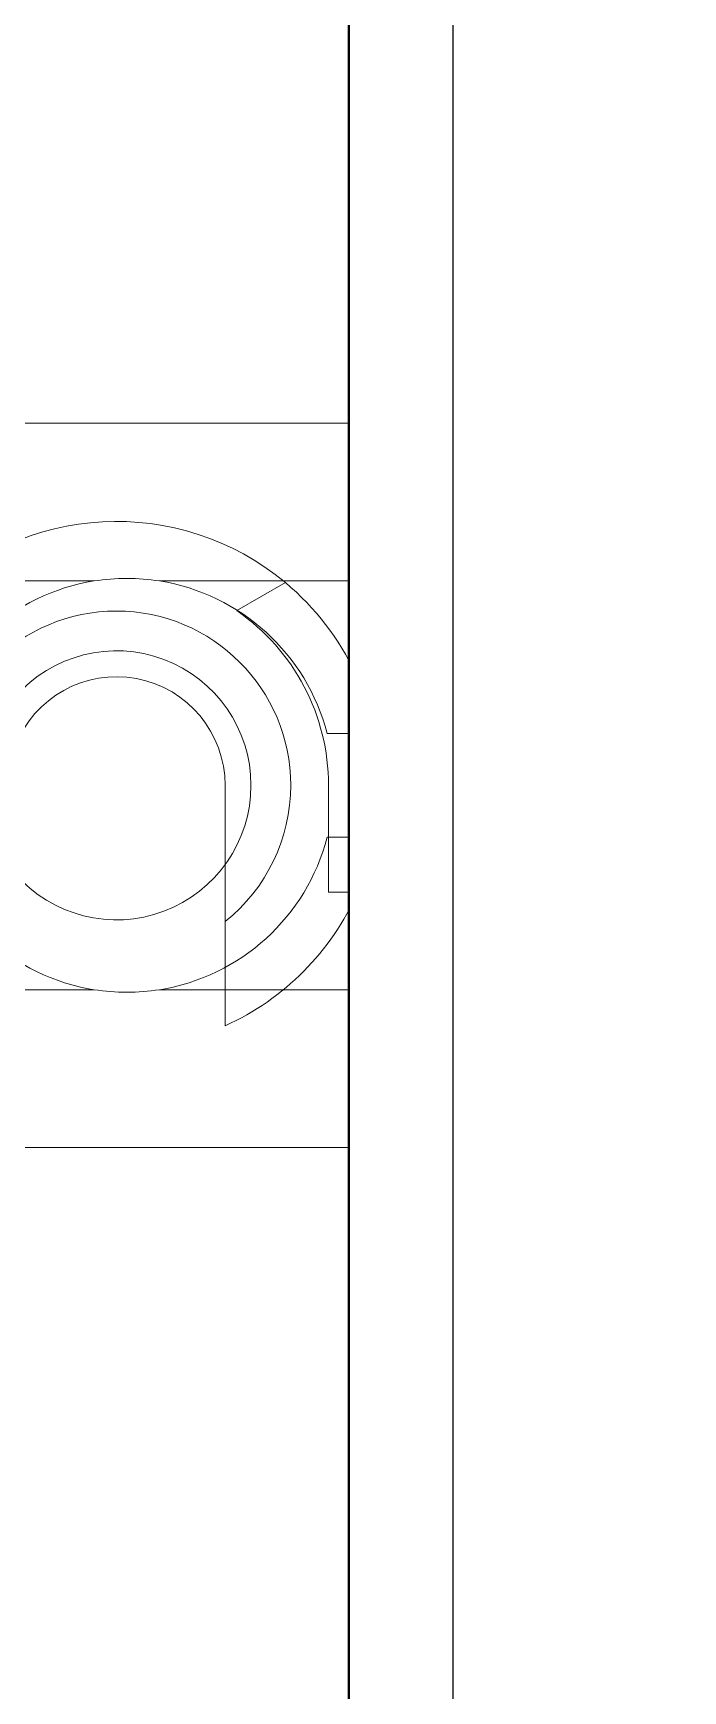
# Model space of a CAD drawing. Header units: millimetres. Extents: x 37984 to 70752, y 14140 to 37584.
# Drawn here: x 39603.57 to 39616.13, y 28281.9 to 28313.94 of the extents above; entities that cross this region are included whole.
import ezdxf

# ---------------------------------------------------------------- set-up
doc = ezdxf.new("R2010")
doc.units = ezdxf.units.MM
doc.set_wipeout_variables(frame=1)
doc.layers.add('! NO PLOT !', color=7, linetype='Continuous', true_color=0xff75dd, plot=False)
doc.layers.add('000-PI-Oprema', color=30, linetype='Continuous', lineweight=5)
doc.layers.add('000-PI-ORMAR', color=2, linetype='Continuous')

# ---------------------------------------------------------------- blocks, each defined once
blk = doc.blocks.new('TE-18-2 - 48290501')
blk.add_wipeout([(46994.751, 28609.66), (47001.664, 28609.66), (47001.664, 28635.027), (47015.664, 28635.027), (47015.664, 28609.66), (47022.577, 28609.66), (47022.577, 28595.455), (47015.664, 28595.455), (47015.664, 28592.163), (47001.664, 28592.163), (47001.664, 28595.455), (46994.751, 28595.455)]).dxf.layer = '000-PI-Oprema'
at = {"layer": '000-PI-Oprema'}
for p, q in [((47001.664, 28625.113), (47001.664, 28628.463)), ((47001.664, 28628.263), (47001.664, 28628.263)), ((47001.664, 28628.263), (47004.714, 28628.263)), ((47004.714, 28628.263), (47004.714, 28628.263)), ((47005.514, 28628.263), (47004.714, 28628.263)), ((47004.714, 28626.813), (47004.714, 28628.263)), ((47005.514, 28628.263), (47011.814, 28628.263)), ((47005.514, 28627.463), (47005.514, 28628.263)), ((47012.614, 28628.263), (47011.814, 28628.263)), ((47011.814, 28628.263), (47011.814, 28627.463)), ((47012.614, 28628.263), (47012.614, 28628.263)), ((47012.614, 28628.263), (47015.664, 28628.263)), ((47012.614, 28628.263), (47012.614, 28626.813)), ((47015.664, 28628.463), (47015.664, 28625.113)), ((47015.664, 28628.263), (47015.664, 28628.263)), ((47001.664, 28627.463), (47001.664, 28627.463)), ((47001.664, 28627.463), (47004.937, 28627.463)), ((47004.937, 28626.813), (47004.937, 28627.463)), ((47005.514, 28627.463), (47004.937, 28627.463)), ((47005.514, 28627.463), (47011.814, 28627.463)), ((47012.391, 28627.463), (47011.814, 28627.463)), ((47012.391, 28627.463), (47012.391, 28626.813)), ((47012.391, 28627.463), (47015.664, 28627.463)), ((47015.664, 28627.463), (47015.664, 28627.463)), ((47004.714, 28626.813), (47004.714, 28618.243)), ((47004.714, 28626.813), (47004.714, 28626.813)), ((47004.714, 28626.813), (47004.937, 28626.813)), ((47004.714, 28626.663), (47004.714, 28626.663)), ((47004.714, 28626.663), (47012.614, 28626.663)), ((47004.937, 28626.813), (47012.391, 28626.813)), ((47006.914, 28626.813), (47006.914, 28626.813)), ((47006.914, 28626.813), (47006.914, 28626.113)), ((47010.414, 28626.813), (47010.414, 28626.813)), ((47010.414, 28626.813), (47010.414, 28626.113)), ((47012.391, 28626.813), (47012.614, 28626.813)), ((47012.614, 28626.813), (47012.614, 28626.813)), ((47012.614, 28618.243), (47012.614, 28626.813)), ((47012.614, 28626.663), (47012.614, 28626.663)), ((47001.664, 28626.463), (47015.664, 28626.463)), ((47006.914, 28626.113), (47010.414, 28626.113)), ((47006.914, 28626.113), (47006.914, 28626.113)), ((47010.414, 28626.113), (47010.414, 28626.113)), ((47001.664, 28625.113), (47001.664, 28609.66)), ((47001.664, 28625.113), (47001.664, 28625.113)), ((47001.664, 28625.113), (47004.714, 28625.113)), ((47004.714, 28625.113), (47007.664, 28625.113)), ((47007.664, 28621.486), (47007.664, 28625.113)), ((47007.664, 28625.113), (47007.664, 28625.113)), ((47007.664, 28625.113), (47007.664, 28625.113)), ((47007.664, 28625.113), (47009.664, 28625.113)), ((47009.664, 28625.113), (47009.664, 28625.113)), ((47009.664, 28625.113), (47009.664, 28621.486)), ((47009.664, 28625.113), (47012.614, 28625.113)), ((47009.664, 28625.113), (47009.664, 28625.113)), ((47012.614, 28625.113), (47015.664, 28625.113)), ((47015.664, 28609.66), (47015.664, 28625.113)), ((47015.664, 28625.113), (47015.664, 28625.113)), ((47010.729, 28622.076), (47010.729, 28622.076)), ((47010.729, 28621.513), (47010.729, 28622.076)), ((47007.664, 28621.486), (47007.664, 28621.486)), ((47010.729, 28621.513), (47008.664, 28621.513)), ((47008.664, 28621.513), (47008.664, 28621.513)), ((47009.664, 28621.486), (47009.664, 28621.486)), ((47010.729, 28621.513), (47010.729, 28621.513)), ((47004.746, 28620.678), (47004.746, 28620.678)), ((47004.746, 28620.678), (47005.288, 28619.739)), ((47005.288, 28619.739), (47005.288, 28619.739)), ((47008.664, 28619.513), (47008.664, 28619.513)), ((47010.197, 28619.513), (47008.664, 28619.513)), ((47013.312, 28619.513), (47010.197, 28619.513)), ((47013.312, 28619.513), (47013.312, 28619.513)), ((47004.714, 28618.243), (47004.714, 28618.243)), ((47012.614, 28618.243), (47012.614, 28618.243)), ((47004.714, 28616.982), (47004.714, 28612.413)), ((47004.714, 28616.982), (47004.714, 28616.982)), ((47012.614, 28614.355), (47012.614, 28616.982)), ((47012.614, 28616.982), (47012.614, 28616.982))]:
    blk.add_line(p, q, dxfattribs=at)
for centre, radius, start, end in [((47008.664, 28617.413), 5.1, 90, 140.1934), ((47008.664, 28617.413), 5.1, 66.1161, 90), ((47008.664, 28617.413), 5.1, 24.3158, 66.1161), ((47008.664, 28617.613), 4, 104.4775, 170.9313), ((47008.664, 28617.413), 4.1, 90, 145.4284), ((47008.664, 28617.613), 4, 9.0687, 75.5225), ((47008.664, 28617.413), 5.1, 140.1934, 225.9337), ((47008.664, 28617.413), 3.368, 90, 270), ((47008.664, 28617.413), 3.368, 38.574, 90), ((47008.664, 28617.413), 2.6, 90, 228.835), ((47008.664, 28617.413), 2.6, 311.165, 90), ((47008.664, 28617.413), 2.1, 90, 248.7581), ((47008.664, 28617.613), 4, 170.9313, 189.0687), ((47008.664, 28617.613), 4, 350.9313, 9.0687), ((47008.664, 28617.613), 4, 189.0687, 255.5225), ((47008.664, 28617.613), 4, 284.4775, 350.9313)]:
    blk.add_arc(centre, radius, start, end, dxfattribs=at)

msp = doc.modelspace()

# ---------------------------------------------------------------- block references
at = {"layer": '000-PI-Oprema', "rotation": 270}
msp.add_blockref('TE-18-2 - 48290501', (10987.771, 75308.068), dxfattribs=at)

# ---------------------------------------------------------------- next in the draw order: wipeouts: each hides what was drawn before it
msp.add_wipeout([(39609.672, 28763.904), (40001.672, 28763.904), (40001.672, 26766.904), (39609.672, 26766.904)]).dxf.layer = '000-PI-ORMAR'

# ---------------------------------------------------------------- next in the draw order: linework, layer by layer
at = {"layer": '! NO PLOT !'}
for p, q in [((39609.684, 28761.404), (39609.684, 26776.904)), ((39609.684, 26776.904), (39609.684, 28761.404)), ((39609.672, 26789.904), (39609.672, 28740.766))]:
    msp.add_line(p, q, dxfattribs=at)
at = {"layer": '000-PI-ORMAR'}
for p, q in [((39609.684, 28761.404), (39609.684, 26776.904)), ((39611.684, 28759.404), (39611.684, 26778.904))]:
    msp.add_line(p, q, dxfattribs=at)

doc.saveas('drawing.dxf')
